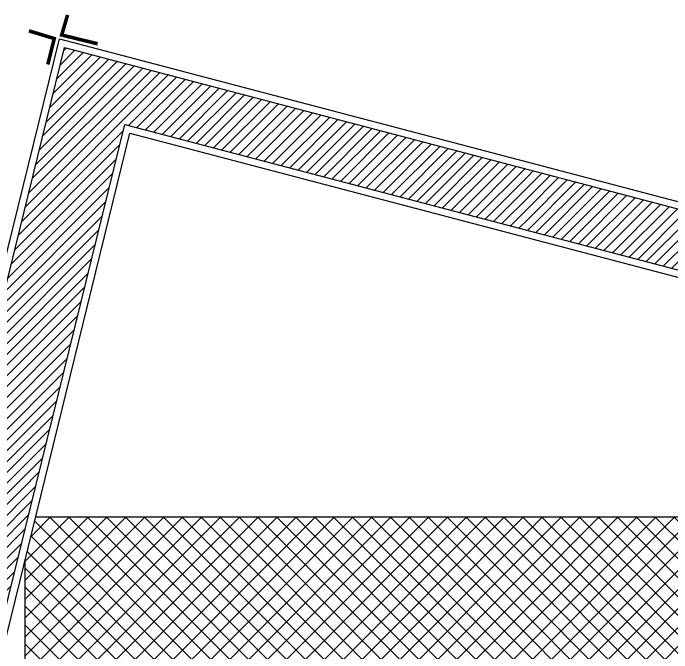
# Model space of a CAD drawing. Header units: millimetres. Extents: x 4849 to 12923, y -7542 to -986.
# Drawn here: x 6354 to 8201, y -2778 to -986 of the extents above; entities that cross this region are included whole.
import ezdxf

# ---------------------------------------------------------------- set-up
doc = ezdxf.new("R2010")
doc.units = ezdxf.units.MM
for name, color, linetype in [('cot', 40, 'Continuous'), ('muba', 32, 'Continuous'), ('Pav', 9, 'Continuous')]:
    doc.layers.add(name, color=color, linetype=linetype)
pattern_1 = [(45, (611749.955, 3302.552), (-15.0260191, 15.0260191), [])]
pattern_2 = [(135, (611749.955, 3302.552), (-26.5165043, -26.5165043), []), (225, (611749.955, 3302.552), (26.5165043, -26.5165043), [])]

msp = doc.modelspace()

# ---------------------------------------------------------------- hatches: boundary and pattern name
at = {"layer": 'Pav', "ltscale": 0.05}
h = msp.add_hatch(dxfattribs=at)
h.set_pattern_fill('ANSI31', color=256, scale=170, style=0)
h.set_pattern_definition(pattern_1)
h.paths.add_polyline_path([(6667, -1297.2), (7796.6, -1594.3), (7796.6, -1423.7), (6498.6, -1082.3), (6193.7, -2319), (6415.3, -2319)])
h = msp.add_hatch(dxfattribs=at)
h.set_pattern_fill('ANSI31', color=256, scale=170, style=0)
h.set_pattern_definition(pattern_1)
h.paths.add_polyline_path([(8590.6, -1803.2), (8590.6, -1632.6), (7796.6, -1423.7), (7796.6, -1594.3)])
h = msp.add_hatch(dxfattribs=at)
h.set_pattern_fill('ANSI31', color=256, scale=170, style=0)
h.set_pattern_definition(pattern_1)
h.paths.add_polyline_path([(6415.3, -2319), (6193.7, -2319), (5999, -3109), (6220.8, -3109)])
h = msp.add_hatch(dxfattribs=at)
h.set_pattern_fill('ANSI37', color=256, scale=300, angle=90, style=0)
h.set_pattern_definition(pattern_2)
h.paths.add_polyline_path([(7577.4, -2989.8), (7796.6, -2989.8), (7796.6, -2397), (6416.7, -2397), (6387.3, -2516.5), (6387.3, -3109), (6887.3, -3109), (6887.3, -3091.7), (6989.1, -2989.8)])
h = msp.add_hatch(dxfattribs=at)
h.set_pattern_fill('ANSI37', color=256, scale=300, angle=90, style=0)
h.set_pattern_definition(pattern_2)
h.paths.add_polyline_path([(8449.2, -3109), (8590.6, -2967.6), (8590.6, -2397), (7796.6, -2397), (7796.6, -2989.8), (7823.1, -2989.8), (7942.3, -3109)])

# ---------------------------------------------------------------- linework, layer by layer
at = {"ltscale": 0.05}
for p, q in [((4920, -7403.1), (6484, -1057.8)), ((6484, -1057.8), (12854.7, -2733.4)), ((5188.7, -7383.1), (6681.6, -1321.7)), ((6681.6, -1321.7), (11850.2, -2681.2))]:
    msp.add_line(p, q, dxfattribs=at)
at = {"layer": 'cot', "ltscale": 0.05, "const_width": 10}
for points in [[(6591.3, -1071.6), (6490.5, -1046.9), (6507, -990.7)], [(6398.7, -1035.3), (6469.7, -1056.8), (6451.5, -1129.4)]]:
    msp.add_lwpolyline(points, dxfattribs=at)
at = {"layer": 'muba', "ltscale": 0.05}
for p, q in [((4945.5, -7383.1), (6498.6, -1082.3)), ((6498.6, -1082.3), (12831.9, -2748.1)), ((5168.1, -7383.1), (6667, -1297.2)), ((6667, -1297.2), (11855.3, -2661.8))]:
    msp.add_line(p, q, dxfattribs=at)
at = {"layer": 'Pav', "ltscale": 0.05}
for p, q in [((6416.7, -2397), (10769.9, -2397)), ((6387.3, -2516.5), (6387.3, -5712.7))]:
    msp.add_line(p, q, dxfattribs=at)

doc.saveas('drawing.dxf')
